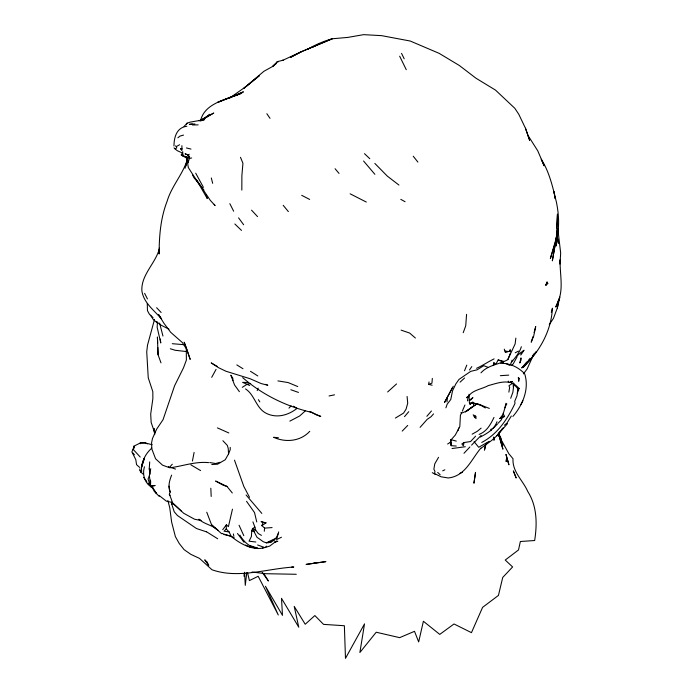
<?xml version="1.0" encoding="UTF-8"?>
<svg xmlns="http://www.w3.org/2000/svg" width="693" height="693" viewBox="0 0 693 693"><rect width="100%" height="100%" fill="white"/><g stroke="black" fill="none" stroke-linecap="round" stroke-linejoin="round"><path stroke-width="1.04" d="M241.831 190.09L241.883 175.667L242.931 163.271L240.48 157.294M556.349 237.734L556.202 245.963L556.141 237.76M466.571 314.345L465.731 325.797L463.219 332.709M468.97 394.317L469.43 403.014L470.149 404.288L471.361 402.902L479.426 404.504L489.327 408.411M224.116 534.182L231.115 536.33L229.158 531.964L224.03 531.185L226.221 529.01L226.36 524.818L228.404 526.663L232.467 509.164M150.736 468.745L149.341 475.822L150.537 484.112L150.65 481.055M142.715 463.435C143.451 457.571 147.41 451.992 151.81 448.12M556.678 231.254L556.392 237.682L552.364 260.715L556.392 237.682L550.363 258.541L556.384 239.336L557.458 214.094L556.825 228.032M159.373 248.934L159.113 254.01C159.165 236.183 160.551 218.165 167.065 201.403C171.483 186.313 182.649 174.61 187.283 159.806L186.729 157.961M157.441 322.115L157.155 327.252L160.767 342.966L160.291 338.981M559.901 263.981L560.117 259.788C559.641 273.285 563.825 288.834 558.099 301.516L559.286 299.887M252.928 521.872L254.894 527.174L252.495 528.603L251.732 530.829L251.394 536.512L249.047 541.181L255.838 542.013M187.448 159.641L187.266 162.5L187.006 157.891M170.045 495.27L169.283 494.507L170.157 492.073C167.81 486.564 169.456 480.414 171.621 475.138M560.013 263.721L560.672 253.023L557.804 228.707M150.043 474.185L149.246 468.849L149.705 461.936M473.648 403.352L473.466 406.011L466.787 411.027L461.486 413.167L460.429 415.15L459.805 426.628L455.258 435.109L450.433 440.549L451.126 445.677L456.263 446.058M244.586 572.236L244.274 576.498L244.205 573.293M184.598 156.194L189.657 157.952L182.874 155.908L182.727 151.594M432.328 378.404L431.956 383.142L428.638 384.355L429.036 381.964M144.465 466.787C141.996 474.8 144.828 484.035 152.798 487.768M514.024 383.324L512.855 392.351L510.689 398.276M173.969 145.989C174.012 137.127 176.732 127.425 186.867 126.273M481.73 442.446C497.47 434.251 507.579 419.022 514.968 403.465L514.752 401.195L517.03 395.729L517.628 390.48L518.069 388.981L519.144 388.392L515.306 384.875M446.994 401.905L447.47 397.002L452.468 387.647M264.284 531.245L264.613 528.118L261.893 525.649L263.115 522.435L266.017 522.851L261.893 525.649M491.051 429.132L490.878 430.63L491.649 429.114M246.777 572.687L245.279 585.368L244.603 572.92M515.852 338.106L515.133 343.893L507.822 359.632C499.073 364.683 488.175 364.778 480.977 372.825M480.777 405.232L472.652 402.858L472.808 401.897M140.194 443.754L140.324 442.931L144.95 442.879L152.113 444.707M140.211 457.025L133.281 449.506L133.801 446.24L140.324 442.931L144.95 442.879L147.514 443.866M508.87 392.134L509.658 387.439L508.957 385.741L513.184 382.77M549.272 324.601L553.447 318.373L557.345 307.952L558.004 304.244M200.606 120.469C204.963 102.564 227.408 99.437 241.796 93.139L217.611 102.408L243.425 91.831L235.932 95.409M181.99 148.77L180.656 148.657L182.008 150.251L181.878 145.695M192.429 461.01L194.101 452.434M547.046 282.051L546.231 285.178L545.712 285.118L547.046 282.051L547.938 283.602L545.712 285.118M467.498 400.892C467.645 390.462 481.029 389.778 488.27 385.585C495.218 383.809 502.442 380.933 509.719 382.389L512.231 381.41L509.719 382.389M485.689 444.092L484.459 450.138L486.027 443.953M556.003 241.614C559.667 228.751 559.078 215.367 556.462 202.373C552.867 187.578 549.506 172.202 541.259 159.217L544.031 165.722M504.937 407.753L505.925 403.317L506.8 403.854C503.724 408.402 504.365 415.246 499.618 418.607L504.573 416.476L503.179 413.678M278.69 531.912L276.62 539.596L281.479 537.231M464.076 442.532L463.331 445.781L461.85 443.944L464.076 442.532L470.556 441.562L475.606 436.157M557.345 307.952L559.875 297.089L555.743 307.042L557.882 302.685M493.251 365.393L493.97 362.422L494.326 364.639L496.509 363.019L498.172 359.944L503.378 361.226L503.352 363.366C511.46 363.912 519.1 367.87 524.653 373.778C529.539 388.686 522.808 405.041 512.872 416.441M519.144 388.392L517.394 392.966M185.074 168.252L187.431 159.026M510.23 349.333L509.676 351.412L510.758 350.71L505.414 352.538L504.27 349.159M521.344 346.751C519.698 352.486 515.462 357.25 511.806 361.893M534.086 332.605L535.715 326.533L533.723 335.94L531.219 342.203L532.995 336.651M551.325 312.222L552.408 308.229C551.247 331.28 539.483 351.576 523.154 367.437L528.023 361.044M154.53 319.386L147.522 345.105L146.725 351.819L148.241 377.789L152.824 391.658L152.867 398.648L150.702 414.05L151.161 422.444L154.851 433.272M185.837 166.103L187.552 159.892M447.609 444.005L450.285 442.333L451.03 439.665L456.306 441.12M457.934 430.717L458.792 427.902M445.902 407.822L447.124 404.27L450.771 399.497L452.529 390.826L455.795 383.983L458.965 379.435L470.738 371.344L477.07 369.828L483.792 365.679L487.82 367.238M510.455 353.066L507.822 359.632M512.075 360.143L510.317 364.951L509.494 365.419M203.898 189.977C198.094 182.874 193.13 175.121 188.314 167.524L187.673 163.418L189.501 158.446L191.666 157.969M211.772 464.518L217.559 464.197L225.234 459.745L228.56 453.906L230.223 449.653L230.206 447.349M257.19 390.601L258.16 388.158M182.874 155.908L181.263 154.911L182.519 152.884M464.535 370.746L466.77 365.142M277.919 533.931C276.533 539.154 271.873 543.104 266.32 542.836L263.262 541.709L256.956 537.222L252.495 528.603L255.587 529.876L258.229 533.497L261.426 535.377M533.844 354.071L527.156 368.901L523.371 373.908M462.326 411.166L464.925 405.015M149.428 475.762L148.025 479.01L150.84 486.919M159.546 248.137C155.812 263.288 140.844 274.774 141.892 290.982C143.711 302.884 153.993 310.178 161.339 318.737L158.619 314.631L163.981 323.336L170.712 332.337L182.467 342.663L186.296 348.77L186.374 360.083L183.506 367.81L174.61 385.715L163.046 419.689L156.635 429.175L152.469 438.522L151.585 442.732L151.802 448.882L155.57 458.775L162.552 465.176L169.802 467.801C182.761 466.172 195.383 461.261 208.628 462.647M204.582 118.901L204.972 118.027M511.339 416.008L506.921 423.163L504.331 425.251M133.281 449.506L134.598 446.855L133.801 446.24M453.283 386.261L444.568 402.399L447.47 397.002M520.971 404.426L522.894 400.736M496.985 421.742C494.343 429.331 487.049 433.489 480.362 437.014M211.703 377.347L216.06 369.378M186.46 124.307L187.093 123.146L190.332 122.089L204.366 119.681L200.398 120.998M517.229 356.583L513.244 363.842L511.78 365.246M493.979 417.403C490.627 424.419 486.798 431.496 479.088 434.424M438.548 457.319L434.788 463.808L433.87 469.222L434.953 471.309L434.572 473.605L441.086 476.793L448.215 477.971C465.315 476.204 471.249 459.511 480.855 448.12M133.428 448.371L131.878 451.914L135.811 459.693L136.547 464.674L139.665 467.428M469.897 446.985L463.981 453.283M469.49 369.967L471.803 366.588M144.542 458.991L142.793 461.425L141.355 468.217L141.718 471.526M222.722 529.703L226.36 524.818M497.435 424.107L493.147 428.274M500.017 431.774L496.916 435.732L491.718 440.41L480.864 448.354M501.264 430.197L503.127 427.824M502.468 428.672L496.916 435.732L507.475 423.666M526.715 362.032L521.725 367.966L530.959 358.679L536.564 351.429L532.302 355.985M404.495 416.658L408.749 411.694M426.862 416.32L431.427 410.975M420.088 427.356L427.252 419.291L430.994 416.779L433.532 413.912M206.635 562.716L207.103 562.179L204.738 559.823L208.732 565.358L207.103 562.179M170.365 466.346L172.297 464.223M184.035 126.481L187.093 123.146M500.762 417.368L501.905 416.129L504.573 416.476L501.308 417.281L502.373 417.688L501.117 420.131L498.059 423.31M528.75 359.78L530.171 358.264M288.964 408.134L291.121 405.847M402.226 431.081L407.727 425.424M481.167 435.412L471.569 445.123M525.476 128.274L529.625 140.229L525.476 128.274L518.806 114.319L514.873 108.351L495.504 90.107L475.926 78.188L459.338 65.488L439.154 53.352L410.273 41.043L381.67 35.655L363.669 34.65L347.669 37.431L332.319 38.756L301.316 51.732L282.406 60.49L283.194 60.187L277.347 61.642L272.236 66.667L263.903 71.301L244.101 88.063M262.344 548.024L265.159 547.505L266.606 546.136M460.065 382.155L464.57 378.014M305.215 410.975L299.697 415.956L289.839 421.136M387.647 391.969L396.543 383.931M206.098 117.576L209.901 114.258L202.053 119.802L213.782 113.028L199.177 120.851M272.618 66.606L275.788 63.903M481.133 428.127L477.252 431.323L472.141 434.19M273.233 65.939L276.55 63.228M177.884 137.803L180.007 136.079L183.532 135.092M468.459 396.136L466.476 397.747L468.641 396.205M474.428 417.645L476.048 416.328M244.135 88.08L259.399 75.632L246.604 86.123L229.704 98.042M276.524 540.921L269.776 546.041L265.159 547.505M309.762 431.306C300.597 441.337 285.715 442.81 273.631 437.292L278.421 437.733M485.646 444.239L488.141 442.368M517.628 355.353L521.526 351.871L520.789 355.05L524.064 350.225L522.375 351.316M494.109 358.879C488.106 361.781 482.666 365.566 476.55 368.295M242.299 387.344L247.202 384.191L250.684 383.402M307.371 49.498C315.116 44.82 323.553 41.199 332.319 38.756L301.316 51.732L290.826 57.19M395.382 418.07L403.56 413.097L406.089 409.121L407.718 403.196L407.086 396.448M175.424 145.911L176.394 146.544L179.591 144.733M489.223 441.32L478.69 447.28L474.081 441.614M275.693 538.392L266.32 542.836M312.023 47.488L315.713 45.521M290.514 57.398L301.316 51.732M515.22 352.806L518.442 351.117M187.777 154.756L189.605 157.094L188.089 154.877L185.187 153.907L188.089 154.877L189.241 154.279M174.038 147.86L175.008 148.822L176.706 147.981L176.394 146.544M442.697 470.842L444.845 469.811M459.78 473.388L462.413 472.262M274.593 539.812L271.396 540.783L271.474 541.969M220.028 462.309L215.584 463.539L209.78 462.534M274.705 542.056L277.841 541.25L275.104 541.917M329.036 395.963L334.52 394.828M312.907 563.409L325.909 561.616L306.072 564.423L315.54 563.019M452.027 448.527L465.306 446.725M239.882 535.1C244.594 543.529 254.4 551.359 264.423 547.453L257.614 544.975M469.698 403.092L471.361 402.902L470.149 404.288L469.43 403.014M192.403 124.021L189.336 124.35L194.915 123.96M272.08 527.59L264.613 528.118M500.32 375.684L508.74 375.13M517.628 390.48L518.624 390.445L518.069 388.981L513.851 384.165L510.161 382.129M192.455 124.983L198.172 124.861M257.666 548.501C247.886 548.102 238.375 542.35 230.873 536.157M248.354 382.493L242.611 382.363L249.705 385.49M184.26 344.707L172.271 343.693M296.283 574.28L265.497 573.7L252.027 572.011M291.718 566.995L293.806 567.047C266.822 568.615 238.505 579.105 212.006 569.776L199.549 558.419L190.844 554.348L184.104 549.653L179.262 543.529L175.381 536.633L171.639 522.115L169.75 507.77L167.879 500.519M500.77 363.288L503.352 363.366L502.477 361.72L498.172 359.944M251.42 546.907L258.151 548.605M277.009 61.894L278.066 61.989M185.715 351.472L175.216 350.277L170.305 348.761M505.006 351.03L507.83 351.446M277.884 380.899L288.141 382.571L297.739 386.555M310.507 412.11C285.655 406.115 261.928 394.473 242.654 377.59M172.444 502.546L166.294 501.117L159.286 495.608M472.652 402.858L479.426 404.504L485.325 407.96M428.638 384.355L432.146 385.221M186.417 147.93L190.982 149.09M266.017 522.851L261.053 521.604L263.115 522.435M206.436 531.817L196.5 528.542L177.443 515.523L174.22 511.772L171.838 504.461L171.725 502.321M226.975 486.425L223.337 485.325L215.61 481.029L226.975 486.425L232.294 492.966M249.601 545.452L257.727 548.146M401.117 330.137L409.65 333.047L415.376 338.019M290.843 389.743L298.466 392.42M168.373 466.58L175.511 469.1M251.732 530.829L254.158 531.722L255.587 529.876L254.894 527.174M268.512 541.727L270.478 542.446M245.469 545.088L251.403 547.591M309.953 411.798L320.764 416.406L316.467 414.934L311.036 411.859M217.42 427.884L228.829 432.96M234.217 537.751L230.353 536.035L224.056 534.511L222.418 533.376M181.514 152.59L177.252 150.667L175.008 148.822M366.302 202.053L350.13 193.815M265.861 384.364L267.81 385.256L261.174 383.567L250.06 378.724L225.935 371.24L218.356 367.593L211.174 362.881L217.472 366.545M168.988 329.201L160.793 325.026L156.609 321.743M474.09 416.562L475.805 417.455M301.706 195.322L309.658 199.437M400.814 199.359L405.084 201.724M506.15 363.548L508.662 364.951M217.697 538.773L206.471 531.756M432.285 472.643L435.221 474.35M190.878 464.838L200.589 470.582M236.807 364.899L242.974 368.728M250.485 371.309L257.822 375.952M293.555 406.202L297.002 408.42C288.297 415.228 276.888 418.494 266.493 413.444C255.934 408.368 254.851 394.819 245.521 388.929M218.338 530.552C212.708 525.051 204.487 524.436 198.856 519.213L201.065 520.582L194.456 519.178L183.619 513.21L172.687 503.049L169.404 494.04M450.285 442.333L451.074 442.879L451.126 445.677M398.925 185.04L387.309 176.117L374.844 163.427M221.699 533.757L211.53 524.714L206.765 512.231M139.969 470.322L140.757 472.106L143.208 474.133M157.164 322.756L153.248 319.49L150.546 315.228M153.084 317.663L149.454 314.31L147.453 310.646L147.288 303.456M172.687 503.049L181.219 510.984M364.492 153.673L369.785 158.688M211.53 524.714L215.895 528.854M437.681 472.401L440.194 474.818M234.849 223.978L241.476 230.405M182.042 154.089L182.952 154.989L181.263 154.911L188.098 159.035L186.66 157.519M226.221 529.01L229.158 531.964M153.993 490.982L159.156 496.353M156.618 307.709L161.131 312.491M222.895 440.713L227.356 445.452L228.222 448.466L228.56 453.906M374.878 174.307L363.565 161.01M251.542 210.144L257.553 216.632M246.102 495.01L261.807 513.409M335.083 168.728L339.024 173.406M283.203 205.327L288.366 211.59M133.056 453.101L134.407 454.781M413.236 156.22L417.905 162.093M143.581 477.399L146.76 481.41M148.033 483.021L149.298 484.624M498.484 434.901L508.87 453.75L513.002 458.723C512.196 471.855 523.007 480.448 527.78 491.519C537.136 506.236 537.248 523.847 534.658 540.523L520.356 541.502L518.52 549.939L505.24 560.039L512.612 566.952L502.737 577.425L498.44 595.417L482.588 607.363L471.457 632.657L454.019 623.969L439.76 634.398L423.388 621.266L418.667 641.9L414.509 631.323L399.653 637.655L376.212 632.224L359.884 652.503L364.518 623.873L345.478 658.35L344.369 625.736L323.553 624.376L314.856 615.566L305.223 624.254L294.204 606.384L298.778 627.208L281.497 598.336L282.484 615.349L265.462 586.261L278.283 614.994L258.177 576.281L249.402 580.587L247.505 572.574M244.075 542.324L237.482 533.506M238.565 217.853L243.641 224.757M180.656 148.657L181.644 150.026M239.406 391.684L234.563 385.005L230.847 375.19L232.761 378.083L232.995 380.526M262.214 572.427L268.39 581.003L264.05 573.977M199.263 184.234L193.823 177.529L192.541 174.827M214.18 204.314L215.099 205.604L210.317 200.364L196.301 179.556L207.25 198.519L205.934 194.629M266.848 113.721L270.01 118.356M258.368 399.679L259.823 401.853M246.517 501.282L254.53 512.603L256.748 521.933M527.936 135.343L537.803 150.909L544.1 165.696M461.001 412.404L461.486 413.167M203.421 187.361L195.721 173.189M249.541 497.34L243.806 486.408L234.494 460.152M406.263 69.707L399.662 56.202M144.603 293.33L147.444 298.917M169.43 490.168L170.157 492.073M229.833 203.664L233.654 211.218M498.501 433.238L501.334 438.981M401.542 53.378L404.192 58.801M243.806 535.672L239.05 525.242M188.089 154.877L189.501 158.446M162.95 336.044L159.607 323.077M498.613 434.355L502.823 445.339L498.639 433.281M157.649 343.26L157.415 336.997L158.065 354.747L160.993 362.872M149.246 468.849L149.913 470.72M139.674 468.944L140.757 472.106M186.59 158.082L188.072 162.612M498.613 434.234L502.919 449.177L498.562 433.749M211.304 177.98L212.673 183.333M154.002 428.387L155.015 432.311M187.803 160.698L188.236 162.56M233.35 533.922L233.87 536.209M556.739 233.974L558.367 243.321L556.886 233.81M169.014 486.139L169.828 490.956M554.504 194.646L554.028 191.701L555.05 198.077M554.816 196.613L555.136 198.579M153.803 428.482L154.712 434.65M493.806 437.17L494.014 440.263L493.823 437.222M210.819 488.219L211.192 496.465M150.39 480.171L150.537 484.112M157.796 347.436L158.065 354.747M513.21 383.636L513.322 387.118M171.795 502.425L171.838 504.461L171.821 502.295M451.03 439.665L451.074 442.879M508.315 381.115L508.315 382.103M520.98 358.099L520.954 360.369L519.785 363.011L520.98 358.099M475.519 472.401L473.969 483.056L475.519 472.401M506.47 459.156L506.176 461.451L506.47 459.156M142.108 464.267L141.355 468.217L144.361 458.073L142.108 464.267M519.317 378.603L518.676 381.289L518.321 377.416L519.317 378.603M472.808 397.713L470.616 400.034L469.161 400.363L472.808 397.713M476.879 403.88L465.427 411.798L476.879 403.88M154.955 485.542L153.188 486.053L151.49 485.611L152.425 488.219L156.601 493.693L151.49 485.611L154.955 485.542M475.415 416.069L473.189 414.838L476.03 418.641L475.415 416.069M515.401 475.883L513.34 470.902L516.146 478.031L515.401 475.883M186.495 348.258L184.191 342.212L190.194 359.407L186.495 348.258M508.887 464.717L506.011 454.547L508.887 464.717"/></g></svg>
